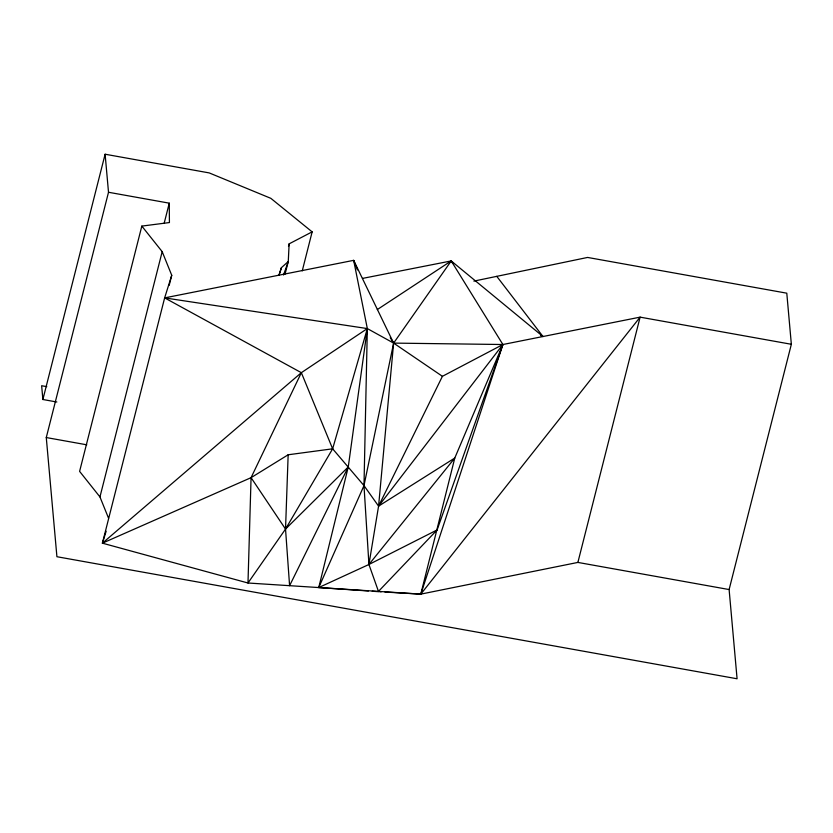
<?xml version="1.0" encoding="UTF-8"?>
<svg xmlns="http://www.w3.org/2000/svg" width="833" height="833" viewBox="0 0 833 833"><rect width="100%" height="100%" fill="white"/><g stroke="black" fill="none" stroke-linecap="round" stroke-linejoin="round"><path stroke-width="1.25" d="M302.254 270.86L312.146 231.866L270.829 198.327L209.198 172.91L105.114 154.23L108.509 192.267L46.273 437.544L56.915 556.715L737.08 678.77L729.114 589.556L577.883 562.421L420.811 594.127L247.984 583.006L102.407 543.168L164.642 297.891L353.661 260.344L367.332 328.577L363.99 485.608L368.936 564.482L378.474 591.399L381.15 591.836M729.114 589.556L791.35 344.279L640.108 317.144L502.893 344.518L442.417 376.308L393.624 343.102L367.332 328.577L301.348 372.684L251.066 477.663L247.984 583.006L285.532 529.07L332.638 448.81L367.332 328.577L164.642 297.891L171.733 275.275L162.185 251.66L141.829 226.097L169.422 222.557L169.266 203.169L108.509 192.267M106.145 531.267L102.407 543.168L251.066 477.663L285.532 529.07L348.256 466.969L318.747 587.557L368.936 564.482L378.578 506.131L363.99 485.608L332.638 448.81L288.156 454.776L285.532 529.07L289.592 585.682L348.256 466.969L367.332 328.577M312.146 231.866L289.134 243.84L288.27 261.531L285.073 274.109M384.992 592.055L420.811 594.127L454.776 458.046L502.893 344.518L451.215 260.937L362.501 278.409M56.842 402.006L42.879 399.507L105.114 154.23M141.829 226.097L79.604 471.374L99.95 496.937L108.55 518.188M164.163 223.296L169.266 203.169M99.95 496.937L162.185 251.66M169.182 285.344L171.733 275.275M288.499 246.349L289.134 243.84M577.883 562.421L640.108 317.144L420.811 594.127L502.893 344.518L393.624 343.102L390.25 337.688M279.138 274.786L281.419 267.685L288.27 261.531L283.522 275.015M279.013 275.098L281.419 267.685M378.474 591.399L437.096 529.955L502.893 344.518L378.578 506.131L393.624 343.102L451.215 260.937L542.981 336.522L540.627 335.522M442.417 376.308L378.578 506.131L454.776 458.046L368.936 564.482L437.096 529.955M102.407 543.168L301.348 372.684L332.638 448.81M377.318 309.564L451.215 260.937L452.569 263.134M251.066 477.663L288.156 454.776M473.883 281.117L587.588 257.439L786.789 293.185L791.35 344.279M368.405 590.982L318.747 587.557L363.99 485.608L393.624 343.102L353.661 260.344L357.461 269.902M372.226 591.243L378.599 591.68M46.773 386.647L41.65 385.731L42.879 399.507M46.273 437.544L86.778 444.812M164.642 297.891L301.348 372.684M496.77 276.348L542.981 336.522"/></g></svg>
